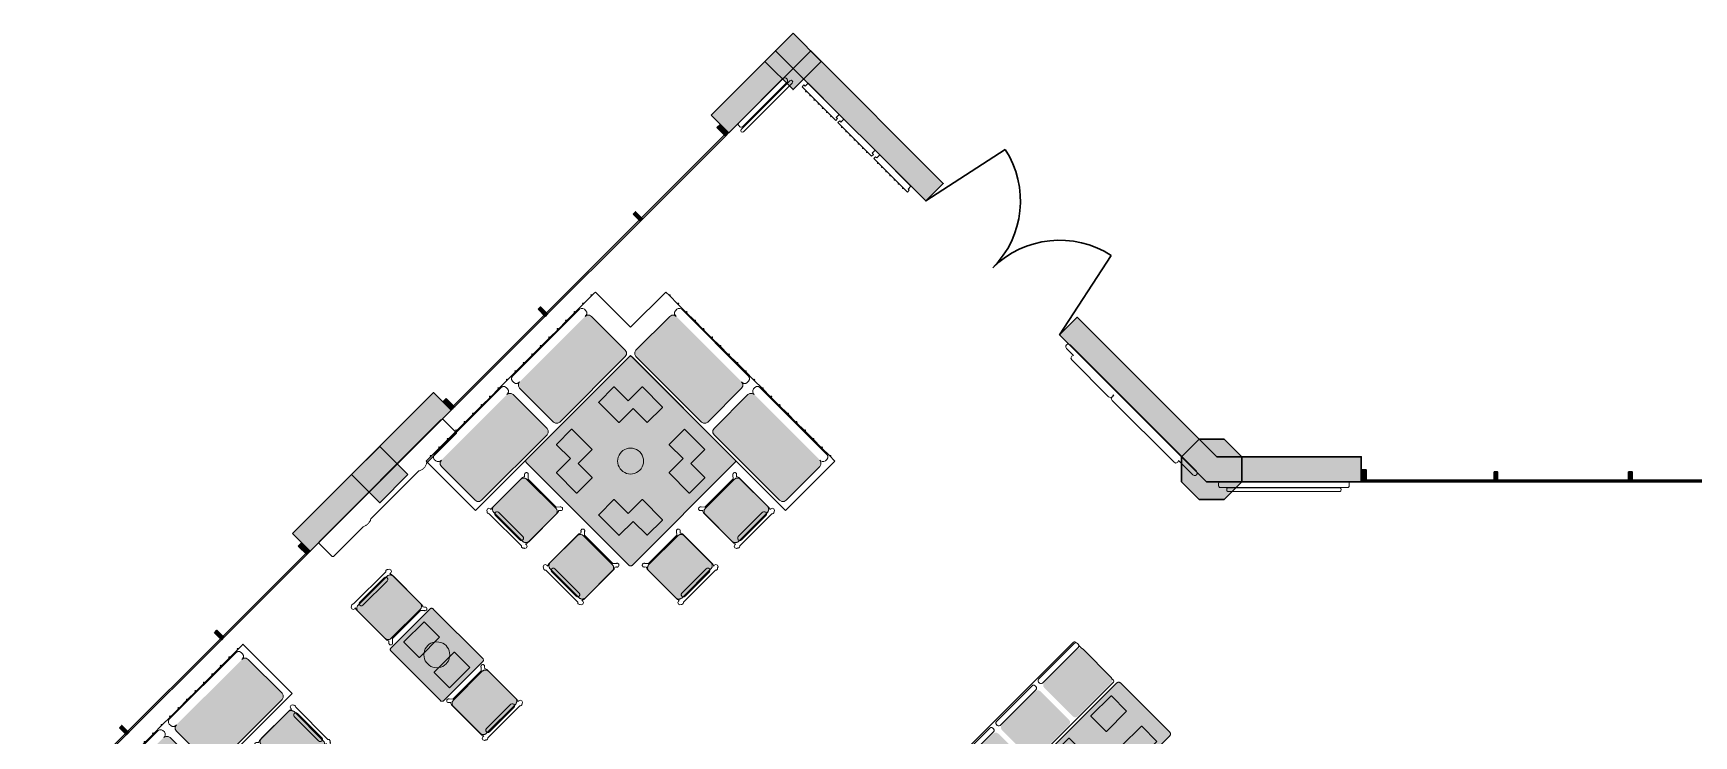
# Model space of a CAD drawing. Extents: x 2172.2 to 2210.6, y 415.3 to 458.1.
# Drawn here: x 2173.41 to 2190.07, y 451.04 to 458.09 of the extents above; entities that cross this region are included whole.
import ezdxf

# ---------------------------------------------------------------- set-up
doc = ezdxf.new("R2010")
doc.units = 0
for name, color, linetype, lineweight in [('AYAA_B2_BANQUETTES', 7, 'CONTINUOUS', 18), ('AYAA_B2_CHAIRS', 7, 'CONTINUOUS', 18), ('AYAA_B2_COLUMNS', 8, 'CONTINUOUS', 30), ('AYAA_B2_FINE_DETAIL', 8, 'CONTINUOUS', 9), ('AYAA_B2_GLAZING', 4, 'CONTINUOUS', 13), ('AYAA_B2_TABLES', 7, 'CONTINUOUS', 18), ('AYAA_B2_WALL_DECOR', 32, 'CONTINUOUS', 13), ('AYAA_B2_WALLS', 7, 'CONTINUOUS', 30)]:
    doc.layers.add(name, color=color, linetype=linetype, lineweight=lineweight)

# ---------------------------------------------------------------- blocks, each defined once
blk = doc.blocks.new('AYAA_B2_ARCHITECTURE')
at = {"layer": 'AYAA_B2_COLUMNS', "true_color": 0xc2b092}
for points in [[(-8.96358, 24.092869), (-8.68074, 23.81003), (-8.96358, 23.527191), (-9.246388, 23.810064)], [(-4.888579, 19.414322), (-5.065355, 19.591097), (-5.065322, 19.841131), (-4.888579, 20.01787), (-4.638581, 20.01787), (-4.461805, 19.841095), (-4.461805, 19.591097), (-4.638581, 19.414322)], [(-12.827707, 19.663063), (-13.110547, 19.380224), (-13.393355, 19.663097), (-13.110547, 19.945902)]]:
    blk.add_hatch(color=256, dxfattribs=at).paths.add_polyline_path(points)
at = {"layer": 'AYAA_B2_WALLS', "true_color": 0xe4e1d8}
for points in [[(-9.785592, 23.270863), (-9.140357, 23.916096), (-8.96358, 23.739319), (-9.608815, 23.094086)], [(-8.96358, 23.739319), (-8.786804, 23.916096), (-7.45641, 22.585703), (-7.633187, 22.408926)], [(-9.727609, 23.144997), (-9.695082, 23.177523), (-9.610229, 23.09267), (-9.642756, 23.060144)], [(-10.568145, 22.276176), (-10.544104, 22.300219), (-10.473392, 22.229507), (-10.497435, 22.205465)], [(-11.522739, 21.321583), (-11.498697, 21.345623), (-11.427987, 21.274914), (-11.452028, 21.250872)], [(-3.26358, 19.591097), (-4.815357, 19.591097), (-6.289684, 21.065424), (-6.112907, 21.242199), (-4.711805, 19.841097), (-3.26358, 19.841097)], [(-13.985592, 19.070862), (-12.571379, 20.485075), (-12.394602, 20.308298), (-13.808815, 18.894085)], [(-12.445514, 20.427092), (-12.360661, 20.342239), (-12.393188, 20.309711), (-12.478041, 20.394566)], [(-3.26158, 19.711096), (-3.21558, 19.711096), (-3.21558, 19.591097), (-3.26158, 19.591097)], [(-1.93058, 19.691095), (-1.89658, 19.691095), (-1.89658, 19.591097), (-1.93058, 19.591097)], [(-0.58058, 19.691095), (-0.54658, 19.691095), (-0.54658, 19.591097), (-0.58058, 19.591097)], [(-13.927608, 18.944996), (-13.895082, 18.977524), (-13.810229, 18.892672), (-13.842756, 18.860144)], [(-14.768146, 18.076176), (-14.744103, 18.100218), (-14.673393, 18.029507), (-14.697434, 18.005465)], [(-15.722739, 17.121582), (-15.698698, 17.145624), (-15.627987, 17.074913), (-15.652029, 17.050871)]]:
    blk.add_hatch(color=256, dxfattribs=at).paths.add_polyline_path(points)
at = {"layer": 'AYAA_B2_COLUMNS', "linetype": 'CONTINUOUS', "lineweight": -2}
for points in [[(-8.96358, 24.092869), (-8.68074, 23.81003), (-8.96358, 23.527191), (-9.246388, 23.810064)], [(-4.888579, 19.414322), (-5.065355, 19.591097), (-5.065322, 19.841131), (-4.888579, 20.01787), (-4.638581, 20.01787), (-4.461805, 19.841095), (-4.461805, 19.591097), (-4.638581, 19.414322)], [(-12.827707, 19.663063), (-13.110547, 19.380224), (-13.393355, 19.663097), (-13.110547, 19.945902)]]:
    blk.add_lwpolyline(points, close=True, dxfattribs=at)
at = {"layer": 'AYAA_B2_GLAZING', "linetype": 'CONTINUOUS', "lineweight": -2}
for points in [[(-9.626493, 23.076406), (-12.376925, 20.325975), (-12.387531, 20.336582), (-9.637099, 23.087013)], [(2.11142, 19.591097), (-3.23858, 19.591097), (-3.23858, 19.606096), (2.11142, 19.606096)], [(-13.837099, 18.887014), (-13.826492, 18.876408), (-16.576925, 16.125977), (-16.58753, 16.136581)]]:
    blk.add_lwpolyline(points, close=True, dxfattribs=at)
at = {"layer": 'AYAA_B2_WALLS', "linetype": 'CONTINUOUS', "lineweight": -2}
for points in [[(-9.785592, 23.270863), (-9.140357, 23.916096), (-8.96358, 23.739319), (-9.608815, 23.094086)], [(-8.96358, 23.739319), (-8.786804, 23.916096), (-7.45641, 22.585703), (-7.633187, 22.408926)], [(-9.727609, 23.144997), (-9.695082, 23.177523), (-9.610229, 23.09267), (-9.642756, 23.060144)], [(-10.568145, 22.276176), (-10.544104, 22.300219), (-10.473392, 22.229507), (-10.497435, 22.205465)], [(-11.522739, 21.321583), (-11.498697, 21.345623), (-11.427987, 21.274914), (-11.452028, 21.250872)], [(-3.26358, 19.591097), (-4.815357, 19.591097), (-6.289684, 21.065424), (-6.112907, 21.242199), (-4.711805, 19.841097), (-3.26358, 19.841097)], [(-13.985592, 19.070862), (-12.571379, 20.485075), (-12.394602, 20.308298), (-13.808815, 18.894085)], [(-12.445514, 20.427092), (-12.360661, 20.342239), (-12.393188, 20.309711), (-12.478041, 20.394566)], [(-3.26158, 19.711096), (-3.21558, 19.711096), (-3.21558, 19.591097), (-3.26158, 19.591097)], [(-1.93058, 19.691095), (-1.89658, 19.691095), (-1.89658, 19.591097), (-1.93058, 19.591097)], [(-0.58058, 19.691095), (-0.54658, 19.691095), (-0.54658, 19.591097), (-0.58058, 19.591097)], [(-13.927608, 18.944996), (-13.895082, 18.977524), (-13.810229, 18.892672), (-13.842756, 18.860144)], [(-14.768146, 18.076176), (-14.744103, 18.100218), (-14.673393, 18.029507), (-14.697434, 18.005465)], [(-15.722739, 17.121582), (-15.698698, 17.145624), (-15.627987, 17.074913), (-15.652029, 17.050871)]]:
    blk.add_lwpolyline(points, close=True, dxfattribs=at)
blk = doc.blocks.new('AYAA_B2_DOOR_D1')
at = {"color": 0, "linetype": 'CONTINUOUS'}
for points in [[(-0.95, 0), (-0.752, 0.929)], [(0.95, 0), (0.752, 0.929)]]:
    blk.add_lwpolyline(points, dxfattribs=at)
at = {"color": 0}
for centre, start, end in [((-0.95, 0), 0, 78), ((0.95, 0), 102, 180)]:
    blk.add_arc(centre, 0.95, start, end, dxfattribs=at)
blk = doc.blocks.new('AYAA_B2_DINING_4')
at = {"true_color": 0xefe8d6}
blk.add_hatch(color=256, dxfattribs=at).paths.add_polyline_path([(-1.2, -0.35), (-1.2, 0.35), (-1.199692, 0.353911), (-1.198776, 0.357725), (-1.197275, 0.36135), (-1.195225, 0.364695), (-1.192678, 0.367678), (-1.189695, 0.370225), (-1.18635, 0.372275), (-1.182725, 0.373776), (-1.178911, 0.374692), (-1.175, 0.375), (1.175, 0.375), (1.178911, 0.374692), (1.182725, 0.373776), (1.18635, 0.372275), (1.189695, 0.370225), (1.192678, 0.367678), (1.195225, 0.364695), (1.197275, 0.36135), (1.198776, 0.357725), (1.199692, 0.353911), (1.2, 0.35), (1.2, -0.35), (1.199692, -0.353911), (1.198776, -0.357725), (1.197275, -0.36135), (1.195225, -0.364695), (1.192678, -0.367678), (1.189695, -0.370225), (1.18635, -0.372275), (1.182725, -0.373776), (1.178911, -0.374692), (1.175, -0.375), (-1.175, -0.375), (-1.178911, -0.374692), (-1.182725, -0.373776), (-1.18635, -0.372275), (-1.189695, -0.370225), (-1.192678, -0.367678), (-1.195225, -0.364695), (-1.197275, -0.36135), (-1.198776, -0.357725), (-1.199692, -0.353911)])
at = {"color": 0, "linetype": 'CONTINUOUS', "lineweight": -2}
blk.add_lwpolyline([(-1.2, 0.35), (-1.199692, 0.353911), (-1.198776, 0.357725), (-1.197275, 0.36135), (-1.195225, 0.364695), (-1.192678, 0.367678), (-1.189695, 0.370225), (-1.18635, 0.372275), (-1.182725, 0.373776), (-1.178911, 0.374692), (-1.175, 0.375), (1.175, 0.375), (1.178911, 0.374692), (1.182725, 0.373776), (1.18635, 0.372275), (1.189695, 0.370225), (1.192678, 0.367678), (1.195225, 0.364695), (1.197275, 0.36135), (1.198776, 0.357725), (1.199692, 0.353911), (1.2, 0.35), (1.2, -0.35), (1.199692, -0.353911), (1.198776, -0.357725), (1.197275, -0.36135), (1.195225, -0.364695), (1.192678, -0.367678), (1.189695, -0.370225), (1.18635, -0.372275), (1.182725, -0.373776), (1.178911, -0.374692), (1.175, -0.375), (-1.175, -0.375), (-1.178911, -0.374692), (-1.182725, -0.373776), (-1.18635, -0.372275), (-1.189695, -0.370225), (-1.192678, -0.367678), (-1.195225, -0.364695), (-1.197275, -0.36135), (-1.198776, -0.357725), (-1.199692, -0.353911), (-1.2, -0.35)], close=True, dxfattribs=at)
at = {"layer": 'AYAA_B2_FINE_DETAIL', "linetype": 'CONTINUOUS', "lineweight": -2}
for points in [[(-1.043999, 0.324733), (-1.043, 0.325), (-0.757, 0.325), (-0.756001, 0.324733), (-0.755267, 0.323999), (-0.755, 0.323), (-0.755, 0.107), (-0.755267, 0.106001), (-0.756001, 0.105267), (-0.757, 0.105), (-1.043, 0.105), (-1.043999, 0.105267), (-1.044733, 0.106001), (-1.045, 0.107), (-1.045, 0.323), (-1.044733, 0.323999)], [(-0.156001, 0.324733), (-0.155267, 0.323999), (-0.155, 0.323), (-0.155, 0.107), (-0.155267, 0.106001), (-0.156001, 0.105267), (-0.157, 0.105), (-0.443, 0.105), (-0.443999, 0.105267), (-0.444733, 0.106001), (-0.445, 0.107), (-0.445, 0.323), (-0.444733, 0.323999), (-0.443999, 0.324733), (-0.443, 0.325), (-0.157, 0.325)], [(0.155267, 0.323999), (0.156001, 0.324733), (0.157, 0.325), (0.443, 0.325), (0.443999, 0.324733), (0.444733, 0.323999), (0.445, 0.323), (0.445, 0.107), (0.444733, 0.106001), (0.443999, 0.105267), (0.443, 0.105), (0.157, 0.105), (0.156001, 0.105267), (0.155267, 0.106001), (0.155, 0.107), (0.155, 0.323)], [(0.757, 0.325), (1.043, 0.325), (1.043999, 0.324733), (1.044733, 0.323999), (1.045, 0.323), (1.045, 0.107), (1.044733, 0.106001), (1.043999, 0.105267), (1.043, 0.105), (0.757, 0.105), (0.756001, 0.105267), (0.755267, 0.106001), (0.755, 0.107), (0.755, 0.323), (0.755267, 0.323999), (0.756001, 0.324733)], [(-0.123637, 0.040172), (-0.115831, 0.059019), (-0.105172, 0.076412), (-0.091924, 0.091924), (-0.076412, 0.105172), (-0.059019, 0.115831), (-0.040172, 0.123637), (-0.020336, 0.128399), (0, 0.13), (0.020336, 0.128399), (0.040172, 0.123637), (0.059019, 0.115831), (0.076412, 0.105172), (0.091924, 0.091924), (0.105172, 0.076412), (0.115831, 0.059019), (0.123637, 0.040172), (0.128399, 0.020336), (0.13, 0), (0.128399, -0.020336), (0.123637, -0.040172), (0.115831, -0.059019), (0.105172, -0.076412), (0.091924, -0.091924), (0.076412, -0.105172), (0.059019, -0.115831), (0.040172, -0.123637), (0.020336, -0.128399), (0, -0.13), (-0.020336, -0.128399), (-0.040172, -0.123637), (-0.059019, -0.115831), (-0.076412, -0.105172), (-0.091924, -0.091924), (-0.105172, -0.076412), (-0.115831, -0.059019), (-0.123637, -0.040172), (-0.128399, -0.020336), (-0.13, 0), (-0.128399, 0.020336)], [(-0.756001, -0.105267), (-0.755267, -0.106001), (-0.755, -0.107), (-0.755, -0.323), (-0.755267, -0.323999), (-0.756001, -0.324733), (-0.757, -0.325), (-1.043, -0.325), (-1.043999, -0.324733), (-1.044733, -0.323999), (-1.045, -0.323), (-1.045, -0.107), (-1.044733, -0.106001), (-1.043999, -0.105267), (-1.043, -0.105), (-0.757, -0.105)], [(-0.443, -0.105), (-0.157, -0.105), (-0.156001, -0.105267), (-0.155267, -0.106001), (-0.155, -0.107), (-0.155, -0.323), (-0.155267, -0.323999), (-0.156001, -0.324733), (-0.157, -0.325), (-0.443, -0.325), (-0.443999, -0.324733), (-0.444733, -0.323999), (-0.445, -0.323), (-0.445, -0.107), (-0.444733, -0.106001), (-0.443999, -0.105267)], [(0.155267, -0.106001), (0.156001, -0.105267), (0.157, -0.105), (0.443, -0.105), (0.443999, -0.105267), (0.444733, -0.106001), (0.445, -0.107), (0.445, -0.323), (0.444733, -0.323999), (0.443999, -0.324733), (0.443, -0.325), (0.157, -0.325), (0.156001, -0.324733), (0.155267, -0.323999), (0.155, -0.323), (0.155, -0.107)], [(0.756001, -0.105267), (0.757, -0.105), (1.043, -0.105), (1.043999, -0.105267), (1.044733, -0.106001), (1.045, -0.107), (1.045, -0.323), (1.044733, -0.323999), (1.043999, -0.324733), (1.043, -0.325), (0.757, -0.325), (0.756001, -0.324733), (0.755267, -0.323999), (0.755, -0.323), (0.755, -0.107), (0.755267, -0.106001)]]:
    blk.add_lwpolyline(points, close=True, dxfattribs=at)
blk = doc.blocks.new('AYAA_B2_PERIMETER_BENCH_4')
at = {"true_color": 0xe8ddc8}
for points in [[(-1.154974, 0.254656), (-1.135, 0.26), (-0.665, 0.26), (-0.645026, 0.254656), (-0.630344, 0.239974), (-0.625, 0.22), (-0.625, -0.18), (-0.630344, -0.199974), (-0.645026, -0.214656), (-0.665, -0.22), (-1.135, -0.22), (-1.154974, -0.214656), (-1.169656, -0.199974), (-1.175, -0.18), (-1.175, 0.22), (-1.169656, 0.239974)], [(-0.535, 0.26), (-0.065, 0.26), (-0.045026, 0.254656), (-0.030344, 0.239974), (-0.025, 0.22), (-0.025, -0.18), (-0.030344, -0.199974), (-0.045026, -0.214656), (-0.065, -0.22), (-0.535, -0.22), (-0.554974, -0.214656), (-0.569656, -0.199974), (-0.575, -0.18), (-0.575, 0.22), (-0.569656, 0.239974), (-0.554974, 0.254656)], [(0.045026, 0.254656), (0.065, 0.26), (0.535, 0.26), (0.554974, 0.254656), (0.569656, 0.239974), (0.575, 0.22), (0.575, -0.18), (0.569656, -0.199974), (0.554974, -0.214656), (0.535, -0.22), (0.065, -0.22), (0.045026, -0.214656), (0.030344, -0.199974), (0.025, -0.18), (0.025, 0.22), (0.030344, 0.239974)], [(0.665, 0.26), (1.135, 0.26), (1.154974, 0.254656), (1.169656, 0.239974), (1.175, 0.22), (1.175, -0.18), (1.169656, -0.199974), (1.154974, -0.214656), (1.135, -0.22), (0.665, -0.22), (0.645026, -0.214656), (0.630344, -0.199974), (0.625, -0.18), (0.625, 0.22), (0.630344, 0.239974), (0.645026, 0.254656)]]:
    blk.add_hatch(color=256, dxfattribs=at).paths.add_polyline_path(points)
at = {"color": 0, "linetype": 'CONTINUOUS', "lineweight": -2}
for points in [[(-1.175, -0.2495), (-1.172061, -0.238514), (-1.17, -0.236453), (-1.17, -0.198688), (-1.175, -0.18), (-1.175, 0.22), (-1.17, 0.238688), (-1.17, 0.255), (-1.167996, 0.26249), (-1.16249, 0.267996), (-1.155, 0.27), (1.155, 0.27), (1.16249, 0.267996), (1.167996, 0.26249), (1.17, 0.255), (1.17, 0.238688), (1.175, 0.22), (1.175, -0.18), (1.17, -0.198688), (1.17, -0.236453), (1.172061, -0.238514), (1.175, -0.2495), (1.175, -0.2605), (1.172061, -0.271486), (1.169799, -0.273748), (1.17, -0.2745), (1.17, -0.2855), (1.168397, -0.291492), (1.163992, -0.295897), (1.158, -0.2975), (-1.158, -0.2975), (-1.163992, -0.295897), (-1.168397, -0.291492), (-1.17, -0.2855), (-1.17, -0.2745), (-1.169799, -0.273748), (-1.172061, -0.271486), (-1.175, -0.2605)], [(-1.153, -0.2275), (-0.647, -0.2275), (-0.636015, -0.230439), (-0.627939, -0.238514), (-0.625, -0.2495), (-0.625, -0.2605), (-0.627939, -0.271486), (-0.636014, -0.279561), (-0.647, -0.2825), (-1.153, -0.2825), (-1.163985, -0.279561), (-1.172061, -0.271486), (-1.175, -0.2605), (-1.175, -0.2495), (-1.172061, -0.238514), (-1.163985, -0.230439)], [(-0.563986, -0.230439), (-0.553, -0.2275), (-0.047, -0.2275), (-0.036014, -0.230439), (-0.027939, -0.238514), (-0.025, -0.2495), (-0.025, -0.2605), (-0.027939, -0.271486), (-0.036014, -0.279561), (-0.047, -0.2825), (-0.553, -0.2825), (-0.563986, -0.279561), (-0.572061, -0.271486), (-0.575, -0.2605), (-0.575, -0.2495), (-0.572061, -0.238514)], [(0.027939, -0.238514), (0.036014, -0.230439), (0.047, -0.2275), (0.553, -0.2275), (0.563986, -0.230439), (0.572061, -0.238514), (0.575, -0.2495), (0.575, -0.2605), (0.572061, -0.271486), (0.563986, -0.279561), (0.553, -0.2825), (0.047, -0.2825), (0.036014, -0.279561), (0.027939, -0.271486), (0.025, -0.2605), (0.025, -0.2495)], [(0.636015, -0.230439), (0.647, -0.2275), (1.153, -0.2275), (1.163985, -0.230439), (1.172061, -0.238514), (1.175, -0.2495), (1.175, -0.2605), (1.172061, -0.271486), (1.163985, -0.279561), (1.153, -0.2825), (0.647, -0.2825), (0.636015, -0.279561), (0.627939, -0.271486), (0.625, -0.2605), (0.625, -0.2495), (0.627939, -0.238514)]]:
    blk.add_lwpolyline(points, close=True, dxfattribs=at)
blk = doc.blocks.new('AYAA_B2_L_CORNER_BANQUETTE')
at = {"true_color": 0xe8ddc8}
for points in [[(-0.825, 1.38), (-0.80253, 1.373988), (-0.786012, 1.357471), (-0.78, 1.335), (-0.78, 0.405), (-0.786012, 0.38253), (-0.802529, 0.366012), (-0.825, 0.36), (-1.305, 0.36), (-1.327471, 0.366012), (-1.343988, 0.38253), (-1.35, 0.405), (-1.35, 1.335), (-1.343988, 1.357471), (-1.327471, 1.373988), (-1.305, 1.38)], [(-0.825, 0.27), (-0.80253, 0.263988), (-0.786012, 0.24747), (-0.78, 0.225), (-0.78, -0.705), (-0.786012, -0.72747), (-0.802529, -0.743988), (-0.825, -0.75), (-1.305, -0.75), (-1.327471, -0.743988), (-1.343988, -0.72747), (-1.35, -0.705), (-1.35, 0.225), (-1.343988, 0.24747), (-1.327471, 0.263988), (-1.305, 0.27)], [(-0.72747, -0.786012), (-0.705, -0.78), (0.225, -0.78), (0.24747, -0.786012), (0.263988, -0.80253), (0.27, -0.825), (0.27, -1.305), (0.263988, -1.327471), (0.24747, -1.343988), (0.225, -1.35), (-0.705, -1.35), (-0.72747, -1.343988), (-0.743988, -1.327471), (-0.75, -1.305), (-0.75, -0.825), (-0.743988, -0.802529)], [(0.405, -0.78), (1.335, -0.78), (1.357471, -0.786012), (1.373988, -0.80253), (1.38, -0.825), (1.38, -1.305), (1.373988, -1.327471), (1.357471, -1.343988), (1.335, -1.35), (0.405, -1.35), (0.38253, -1.343988), (0.366012, -1.327471), (0.36, -1.305), (0.36, -0.825), (0.366012, -0.802529), (0.38253, -0.786012)]]:
    blk.add_hatch(color=256, dxfattribs=at).paths.add_polyline_path(points)
at = {"color": 0, "linetype": 'CONTINUOUS', "lineweight": -2}
for points in [[(-1.45, 1.38), (-1.451465, 1.376464), (-1.455, 1.375), (-1.458536, 1.376464), (-1.46, 1.38), (-1.458536, 1.383536), (-1.455, 1.385), (-1.451465, 1.383536)], [(-1.45, -0.9), (-1.45, -0.75), (-1.45, -0.66), (-1.45, -0.54), (-1.45, -0.42), (-1.45, -0.3), (-1.45, -0.18), (-1.45, -0.06), (-1.45, 0.06), (-1.45, 0.18), (-1.45, 0.3), (-1.45, 0.42), (-1.45, 0.54), (-1.45, 0.66), (-1.45, 0.78), (-1.45, 0.9), (-1.45, 1.02), (-1.45, 1.14), (-1.45, 1.26), (-1.45, 1.38), (-1.45, 1.45), (-0.75, 1.45), (-0.75, -0.75), (1.45, -0.75), (1.45, -1.45), (1.435, -1.45), (1.38, -1.45), (1.26, -1.45), (1.14, -1.45), (1.02, -1.45), (0.9, -1.45), (0.78, -1.45), (0.66, -1.45), (0.54, -1.45), (0.42, -1.45), (0.3, -1.45), (0.18, -1.45), (0.06, -1.45), (-0.06, -1.45), (-0.18, -1.45), (-0.3, -1.45), (-0.42, -1.45), (-0.54, -1.45), (-0.66, -1.45), (-0.75, -1.45), (-0.78, -1.45), (-0.9, -1.45), (-0.95, -1.45), (-0.95, -0.95), (-1.45, -0.95), (-1.45, -0.935)], [(-1.44, 1.345), (-1.435324, 1.362477), (-1.422477, 1.375324), (-1.405, 1.38), (-1.385, 1.38), (-1.367523, 1.375324), (-1.354676, 1.362477), (-1.35, 1.345), (-1.35, 1.335), (-1.343988, 1.357471), (-1.327471, 1.373988), (-1.305, 1.38), (-0.825, 1.38), (-0.80253, 1.373988), (-0.786012, 1.357471), (-0.78, 1.335), (-0.78, 0.405), (-0.786012, 0.38253), (-0.802529, 0.366012), (-0.825, 0.36), (-1.305, 0.36), (-1.327471, 0.366012), (-1.343988, 0.38253), (-1.35, 0.405), (-1.35, 0.395), (-1.354676, 0.377523), (-1.367523, 0.364676), (-1.385, 0.36), (-1.405, 0.36), (-1.422477, 0.364676), (-1.435324, 0.377523), (-1.44, 0.395)], [(-1.45, 1.26), (-1.451465, 1.256464), (-1.455, 1.255), (-1.458536, 1.256464), (-1.46, 1.26), (-1.458536, 1.263535), (-1.455, 1.265), (-1.451465, 1.263535)], [(-1.45, 1.14), (-1.451465, 1.136464), (-1.455, 1.135), (-1.458536, 1.136464), (-1.46, 1.14), (-1.458536, 1.143535), (-1.455, 1.145), (-1.451465, 1.143535)], [(-1.45, 1.02), (-1.451465, 1.016464), (-1.455, 1.015), (-1.458536, 1.016464), (-1.46, 1.02), (-1.458536, 1.023535), (-1.455, 1.025), (-1.451465, 1.023535)], [(-1.45, 0.9), (-1.451465, 0.896464), (-1.455, 0.895), (-1.458536, 0.896464), (-1.46, 0.9), (-1.458536, 0.903535), (-1.455, 0.905), (-1.451465, 0.903535)], [(-1.45, 0.78), (-1.451465, 0.776464), (-1.455, 0.775), (-1.458536, 0.776464), (-1.46, 0.78), (-1.458536, 0.783535), (-1.455, 0.785), (-1.451465, 0.783535)], [(-1.45, 0.66), (-1.451465, 0.656465), (-1.455, 0.655), (-1.458536, 0.656465), (-1.46, 0.66), (-1.458536, 0.663536), (-1.455, 0.665), (-1.451465, 0.663536)], [(-1.45, 0.54), (-1.451465, 0.536465), (-1.455, 0.535), (-1.458536, 0.536465), (-1.46, 0.54), (-1.458536, 0.543536), (-1.455, 0.545), (-1.451465, 0.543536)], [(-1.45, 0.42), (-1.451465, 0.416464), (-1.455, 0.415), (-1.458536, 0.416464), (-1.46, 0.42), (-1.458536, 0.423536), (-1.455, 0.425), (-1.451465, 0.423536)], [(-1.45, 0.3), (-1.451465, 0.296464), (-1.455, 0.295), (-1.458536, 0.296464), (-1.46, 0.3), (-1.458536, 0.303536), (-1.455, 0.305), (-1.451465, 0.303536)], [(-1.45, 0.18), (-1.451465, 0.176464), (-1.455, 0.175), (-1.458536, 0.176464), (-1.46, 0.18), (-1.458536, 0.183536), (-1.455, 0.185), (-1.451465, 0.183536)], [(-1.367523, 0.265324), (-1.354676, 0.252477), (-1.35, 0.235), (-1.35, 0.225), (-1.343988, 0.24747), (-1.327471, 0.263988), (-1.305, 0.27), (-0.825, 0.27), (-0.80253, 0.263988), (-0.786012, 0.24747), (-0.78, 0.225), (-0.78, -0.705), (-0.786012, -0.72747), (-0.802529, -0.743988), (-0.825, -0.75), (-1.305, -0.75), (-1.327471, -0.743988), (-1.343988, -0.72747), (-1.35, -0.705), (-1.35, -0.715), (-1.354676, -0.732477), (-1.367523, -0.745324), (-1.385, -0.75), (-1.405, -0.75), (-1.422477, -0.745324), (-1.435324, -0.732477), (-1.44, -0.715), (-1.44, 0.235), (-1.435324, 0.252477), (-1.422477, 0.265324), (-1.405, 0.27), (-1.385, 0.27)], [(-1.45, 0.06), (-1.451465, 0.056464), (-1.455, 0.055), (-1.458536, 0.056464), (-1.46, 0.06), (-1.458536, 0.063536), (-1.455, 0.065), (-1.451465, 0.063536)], [(-1.45, -0.06), (-1.451465, -0.063536), (-1.455, -0.065), (-1.458536, -0.063536), (-1.46, -0.06), (-1.458536, -0.056464), (-1.455, -0.055), (-1.451465, -0.056464)], [(-1.45, -0.18), (-1.451465, -0.183536), (-1.455, -0.185), (-1.458536, -0.183536), (-1.46, -0.18), (-1.458536, -0.176464), (-1.455, -0.175), (-1.451465, -0.176464)], [(-1.45, -0.3), (-1.451465, -0.303536), (-1.455, -0.305), (-1.458536, -0.303536), (-1.46, -0.3), (-1.458536, -0.296464), (-1.455, -0.295), (-1.451465, -0.296464)], [(-1.45, -0.42), (-1.451465, -0.423536), (-1.455, -0.425), (-1.458536, -0.423536), (-1.46, -0.42), (-1.458536, -0.416464), (-1.455, -0.415), (-1.451465, -0.416464)], [(-1.45, -0.54), (-1.451465, -0.543536), (-1.455, -0.545), (-1.458536, -0.543536), (-1.46, -0.54), (-1.458536, -0.536465), (-1.455, -0.535), (-1.451465, -0.536465)], [(-1.45, -0.66), (-1.451465, -0.663536), (-1.455, -0.665), (-1.458536, -0.663536), (-1.46, -0.66), (-1.458536, -0.656465), (-1.455, -0.655), (-1.451465, -0.656465)], [(-1.458536, -0.783535), (-1.46, -0.78), (-1.458536, -0.776464), (-1.455, -0.775), (-1.451465, -0.776464), (-1.45, -0.78), (-1.451465, -0.783535), (-1.455, -0.785)], [(-0.745324, -1.367523), (-0.732477, -1.354676), (-0.715, -1.35), (-0.705, -1.35), (-0.72747, -1.343988), (-0.743988, -1.327471), (-0.75, -1.305), (-0.75, -0.825), (-0.743988, -0.802529), (-0.72747, -0.786012), (-0.705, -0.78), (0.225, -0.78), (0.24747, -0.786012), (0.263988, -0.80253), (0.27, -0.825), (0.27, -1.305), (0.263988, -1.327471), (0.24747, -1.343988), (0.225, -1.35), (0.235, -1.35), (0.252477, -1.354676), (0.265324, -1.367523), (0.27, -1.385), (0.27, -1.405), (0.265324, -1.422477), (0.252477, -1.435324), (0.235, -1.44), (-0.715, -1.44), (-0.732477, -1.435324), (-0.745324, -1.422477), (-0.75, -1.405), (-0.75, -1.385)], [(0.377523, -1.354676), (0.395, -1.35), (0.405, -1.35), (0.38253, -1.343988), (0.366012, -1.327471), (0.36, -1.305), (0.36, -0.825), (0.366012, -0.802529), (0.38253, -0.786012), (0.405, -0.78), (1.335, -0.78), (1.357471, -0.786012), (1.373988, -0.80253), (1.38, -0.825), (1.38, -1.305), (1.373988, -1.327471), (1.357471, -1.343988), (1.335, -1.35), (1.345, -1.35), (1.362477, -1.354676), (1.375324, -1.367523), (1.38, -1.385), (1.38, -1.405), (1.375324, -1.422477), (1.362477, -1.435324), (1.345, -1.44), (0.395, -1.44), (0.377523, -1.435324), (0.364676, -1.422477), (0.36, -1.405), (0.36, -1.385), (0.364676, -1.367523)], [(-1.45, -0.9), (-1.451465, -0.903535), (-1.455, -0.905), (-1.458536, -0.903535), (-1.46, -0.9), (-1.458536, -0.896464), (-1.455, -0.895), (-1.451465, -0.896464)], [(-0.9, -1.45), (-0.896464, -1.451465), (-0.895, -1.455), (-0.896464, -1.458536), (-0.9, -1.46), (-0.903535, -1.458536), (-0.905, -1.455), (-0.903535, -1.451465)], [(-0.78, -1.45), (-0.776464, -1.451465), (-0.775, -1.455), (-0.776464, -1.458536), (-0.78, -1.46), (-0.783535, -1.458536), (-0.785, -1.455), (-0.783535, -1.451465)], [(-0.66, -1.45), (-0.656465, -1.451465), (-0.655, -1.455), (-0.656465, -1.458536), (-0.66, -1.46), (-0.663536, -1.458536), (-0.665, -1.455), (-0.663536, -1.451465)], [(-0.54, -1.45), (-0.536465, -1.451465), (-0.535, -1.455), (-0.536465, -1.458536), (-0.54, -1.46), (-0.543536, -1.458536), (-0.545, -1.455), (-0.543536, -1.451465)], [(-0.42, -1.45), (-0.416464, -1.451465), (-0.415, -1.455), (-0.416464, -1.458536), (-0.42, -1.46), (-0.423536, -1.458536), (-0.425, -1.455), (-0.423536, -1.451465)], [(-0.3, -1.45), (-0.296464, -1.451465), (-0.295, -1.455), (-0.296464, -1.458536), (-0.3, -1.46), (-0.303536, -1.458536), (-0.305, -1.455), (-0.303536, -1.451465)], [(-0.18, -1.45), (-0.176464, -1.451465), (-0.175, -1.455), (-0.176464, -1.458536), (-0.18, -1.46), (-0.183536, -1.458536), (-0.185, -1.455), (-0.183536, -1.451465)], [(-0.06, -1.45), (-0.056464, -1.451465), (-0.055, -1.455), (-0.056464, -1.458536), (-0.06, -1.46), (-0.063536, -1.458536), (-0.065, -1.455), (-0.063536, -1.451465)], [(0.06, -1.45), (0.063536, -1.451465), (0.065, -1.455), (0.063536, -1.458536), (0.06, -1.46), (0.056464, -1.458536), (0.055, -1.455), (0.056464, -1.451465)], [(0.18, -1.45), (0.183536, -1.451465), (0.185, -1.455), (0.183536, -1.458536), (0.18, -1.46), (0.176464, -1.458536), (0.175, -1.455), (0.176464, -1.451465)], [(0.3, -1.45), (0.303536, -1.451465), (0.305, -1.455), (0.303536, -1.458536), (0.3, -1.46), (0.296464, -1.458536), (0.295, -1.455), (0.296464, -1.451465)], [(0.42, -1.45), (0.423536, -1.451465), (0.425, -1.455), (0.423536, -1.458536), (0.42, -1.46), (0.416464, -1.458536), (0.415, -1.455), (0.416464, -1.451465)], [(0.54, -1.45), (0.543536, -1.451465), (0.545, -1.455), (0.543536, -1.458536), (0.54, -1.46), (0.536465, -1.458536), (0.535, -1.455), (0.536465, -1.451465)], [(0.66, -1.45), (0.663536, -1.451465), (0.665, -1.455), (0.663536, -1.458536), (0.66, -1.46), (0.656465, -1.458536), (0.655, -1.455), (0.656465, -1.451465)], [(0.78, -1.45), (0.783535, -1.451465), (0.785, -1.455), (0.783535, -1.458536), (0.78, -1.46), (0.776464, -1.458536), (0.775, -1.455), (0.776464, -1.451465)], [(0.9, -1.45), (0.903535, -1.451465), (0.905, -1.455), (0.903535, -1.458536), (0.9, -1.46), (0.896464, -1.458536), (0.895, -1.455), (0.896464, -1.451465)], [(1.02, -1.45), (1.023535, -1.451465), (1.025, -1.455), (1.023535, -1.458536), (1.02, -1.46), (1.016464, -1.458536), (1.015, -1.455), (1.016464, -1.451465)], [(1.14, -1.45), (1.143535, -1.451465), (1.145, -1.455), (1.143535, -1.458536), (1.14, -1.46), (1.136464, -1.458536), (1.135, -1.455), (1.136464, -1.451465)], [(1.26, -1.45), (1.263535, -1.451465), (1.265, -1.455), (1.263535, -1.458536), (1.26, -1.46), (1.256464, -1.458536), (1.255, -1.455), (1.256464, -1.451465)], [(1.38, -1.45), (1.383536, -1.451465), (1.385, -1.455), (1.383536, -1.458536), (1.38, -1.46), (1.376464, -1.458536), (1.375, -1.455), (1.376464, -1.451465)]]:
    blk.add_lwpolyline(points, close=True, dxfattribs=at)
blk = doc.blocks.new('AYAA_B2_CHAIR_IVORY')
at = {"true_color": 0xeee6d3}
blk.add_hatch(color=256, dxfattribs=at).paths.add_polyline_path([(-0.247475, -0.204863), (-0.248872, -0.200013), (-0.249717, -0.195038), (-0.25, -0.19), (-0.25, 0.19), (-0.249717, 0.195038), (-0.248872, 0.200013), (-0.247475, 0.204863), (-0.245544, 0.209525), (-0.243103, 0.213941), (-0.240182, 0.218057), (-0.23682, 0.22182), (-0.233057, 0.225182), (-0.228941, 0.228103), (-0.224525, 0.230544), (-0.219863, 0.232475), (-0.215013, 0.233872), (-0.210038, 0.234717), (-0.205, 0.235), (0.205, 0.235), (0.210038, 0.234717), (0.215013, 0.233872), (0.219863, 0.232475), (0.224525, 0.230544), (0.228941, 0.228103), (0.233057, 0.225182), (0.23682, 0.22182), (0.240182, 0.218057), (0.243103, 0.213941), (0.245544, 0.209525), (0.247475, 0.204863), (0.248872, 0.200013), (0.249717, 0.195038), (0.25, 0.19), (0.25, -0.19), (0.249717, -0.195038), (0.248872, -0.200013), (0.247475, -0.204863), (0.245544, -0.209525), (0.243103, -0.213941), (0.240182, -0.218057), (0.23682, -0.22182), (0.233057, -0.225182), (0.228941, -0.228103), (0.224525, -0.230544), (0.219863, -0.232475), (0.215013, -0.233872), (0.210038, -0.234717), (0.205, -0.235), (-0.205, -0.235), (-0.210038, -0.234717), (-0.215013, -0.233872), (-0.219863, -0.232475), (-0.224525, -0.230544), (-0.228941, -0.228103), (-0.233057, -0.225182), (-0.23682, -0.22182), (-0.240182, -0.218057), (-0.243103, -0.213941), (-0.245544, -0.209525)])
at = {"color": 0, "linetype": 'CONTINUOUS', "lineweight": -2}
for points in [[(-0.255, -0.233), (-0.242972, -0.233), (-0.245992, -0.22998), (-0.25, -0.215), (-0.25, 0.215), (-0.245992, 0.22998), (-0.240149, 0.235823), (-0.252556, 0.249383), (-0.254118, 0.250179), (-0.258321, 0.254382), (-0.26102, 0.259679), (-0.26195, 0.26555), (-0.26102, 0.271421), (-0.258321, 0.276718), (-0.254118, 0.280921), (-0.248821, 0.28362), (-0.24295, 0.28455), (-0.237079, 0.28362), (-0.231782, 0.280921), (-0.227579, 0.276718), (-0.22608, 0.273776), (-0.20172, 0.24715), (-0.200943, 0.245), (0.200943, 0.245), (0.20172, 0.24715), (0.22608, 0.273776), (0.227579, 0.276718), (0.231782, 0.280921), (0.237079, 0.28362), (0.24295, 0.28455), (0.248821, 0.28362), (0.254118, 0.280921), (0.258321, 0.276718), (0.26102, 0.271421), (0.26195, 0.26555), (0.26102, 0.259679), (0.258321, 0.254382), (0.254118, 0.250179), (0.252556, 0.249383), (0.240149, 0.235823), (0.245992, 0.22998), (0.25, 0.215), (0.25, -0.215), (0.245992, -0.22998), (0.242972, -0.233), (0.255, -0.233), (0.270556, -0.239444), (0.277, -0.255), (0.270556, -0.270556), (0.259027, -0.275332), (0.258321, -0.276718), (0.254118, -0.280921), (0.248821, -0.28362), (0.24295, -0.28455), (0.237079, -0.28362), (0.231782, -0.280921), (0.227861, -0.277), (-0.227861, -0.277), (-0.231782, -0.280921), (-0.237079, -0.28362), (-0.24295, -0.28455), (-0.248821, -0.28362), (-0.254118, -0.280921), (-0.258321, -0.276718), (-0.259027, -0.275332), (-0.270556, -0.270556), (-0.277, -0.255), (-0.270556, -0.239444)], [(-0.247475, -0.204863), (-0.248872, -0.200013), (-0.249717, -0.195038), (-0.25, -0.19), (-0.25, 0.19), (-0.249717, 0.195038), (-0.248872, 0.200013), (-0.247475, 0.204863), (-0.245544, 0.209525), (-0.243103, 0.213941), (-0.240182, 0.218057), (-0.23682, 0.22182), (-0.233057, 0.225182), (-0.228941, 0.228103), (-0.224525, 0.230544), (-0.219863, 0.232475), (-0.215013, 0.233872), (-0.210038, 0.234717), (-0.205, 0.235), (0.205, 0.235), (0.210038, 0.234717), (0.215013, 0.233872), (0.219863, 0.232475), (0.224525, 0.230544), (0.228941, 0.228103), (0.233057, 0.225182), (0.23682, 0.22182), (0.240182, 0.218057), (0.243103, 0.213941), (0.245544, 0.209525), (0.247475, 0.204863), (0.248872, 0.200013), (0.249717, 0.195038), (0.25, 0.19), (0.25, -0.19), (0.249717, -0.195038), (0.248872, -0.200013), (0.247475, -0.204863), (0.245544, -0.209525), (0.243103, -0.213941), (0.240182, -0.218057), (0.23682, -0.22182), (0.233057, -0.225182), (0.228941, -0.228103), (0.224525, -0.230544), (0.219863, -0.232475), (0.215013, -0.233872), (0.210038, -0.234717), (0.205, -0.235), (-0.205, -0.235), (-0.210038, -0.234717), (-0.215013, -0.233872), (-0.219863, -0.232475), (-0.224525, -0.230544), (-0.228941, -0.228103), (-0.233057, -0.225182), (-0.23682, -0.22182), (-0.240182, -0.218057), (-0.243103, -0.213941), (-0.245544, -0.209525)], [(-0.183735, -0.203506), (-0.1725, -0.2005), (0.1725, -0.2005), (0.183735, -0.203506), (0.191994, -0.211765), (0.195, -0.223), (0.191994, -0.234235), (0.183735, -0.242494), (0.1725, -0.2455), (-0.1725, -0.2455), (-0.183735, -0.242494), (-0.191994, -0.234235), (-0.195, -0.223), (-0.191994, -0.211765)]]:
    blk.add_lwpolyline(points, close=True, dxfattribs=at)
blk = doc.blocks.new('AYAA_B2_L_CORNER_TABLE')
at = {"true_color": 0xefe8d6}
blk.add_hatch(color=256, dxfattribs=at).paths.add_polyline_path([(-0.744142, -0.744142), (-0.745867, -0.742175), (-0.747321, -0.74), (-0.748478, -0.737654), (-0.749319, -0.735176), (-0.749829, -0.732611), (-0.75, -0.73), (-0.75, 0.73), (-0.749829, 0.732611), (-0.749319, 0.735176), (-0.748478, 0.737654), (-0.747321, 0.74), (-0.745867, 0.742175), (-0.744142, 0.744142), (-0.742175, 0.745867), (-0.74, 0.747321), (-0.737654, 0.748478), (-0.735176, 0.749319), (-0.732611, 0.749829), (-0.73, 0.75), (0.73, 0.75), (0.732611, 0.749829), (0.735176, 0.749319), (0.737654, 0.748478), (0.74, 0.747321), (0.742175, 0.745867), (0.744142, 0.744142), (0.745867, 0.742175), (0.747321, 0.74), (0.748478, 0.737654), (0.749319, 0.735176), (0.749829, 0.732611), (0.75, 0.73), (0.75, -0.73), (0.749829, -0.732611), (0.749319, -0.735176), (0.748478, -0.737654), (0.747321, -0.74), (0.745867, -0.742175), (0.744142, -0.744142), (0.742175, -0.745867), (0.74, -0.747321), (0.737654, -0.748478), (0.735176, -0.749319), (0.732611, -0.749829), (0.73, -0.75), (-0.73, -0.75), (-0.732611, -0.749829), (-0.735176, -0.749319), (-0.737654, -0.748478), (-0.74, -0.747321), (-0.742175, -0.745867)])
at = {"color": 0, "linetype": 'CONTINUOUS', "lineweight": -2}
blk.add_lwpolyline([(-0.75, 0.73), (-0.749829, 0.732611), (-0.749319, 0.735176), (-0.748478, 0.737654), (-0.747321, 0.74), (-0.745867, 0.742175), (-0.744142, 0.744142), (-0.742175, 0.745867), (-0.74, 0.747321), (-0.737654, 0.748478), (-0.735176, 0.749319), (-0.732611, 0.749829), (-0.73, 0.75), (0.73, 0.75), (0.732611, 0.749829), (0.735176, 0.749319), (0.737654, 0.748478), (0.74, 0.747321), (0.742175, 0.745867), (0.744142, 0.744142), (0.745867, 0.742175), (0.747321, 0.74), (0.748478, 0.737654), (0.749319, 0.735176), (0.749829, 0.732611), (0.75, 0.73), (0.75, -0.73), (0.749829, -0.732611), (0.749319, -0.735176), (0.748478, -0.737654), (0.747321, -0.74), (0.745867, -0.742175), (0.744142, -0.744142), (0.742175, -0.745867), (0.74, -0.747321), (0.737654, -0.748478), (0.735176, -0.749319), (0.732611, -0.749829), (0.73, -0.75), (-0.73, -0.75), (-0.732611, -0.749829), (-0.735176, -0.749319), (-0.737654, -0.748478), (-0.74, -0.747321), (-0.742175, -0.745867), (-0.744142, -0.744142), (-0.745867, -0.742175), (-0.747321, -0.74), (-0.748478, -0.737654), (-0.749319, -0.735176), (-0.749829, -0.732611), (-0.75, -0.73)], close=True, dxfattribs=at)
at = {"layer": 'AYAA_B2_FINE_DETAIL', "linetype": 'CONTINUOUS', "lineweight": -2}
for points in [[(-0.643, 0.41), (-0.445, 0.41), (-0.445, 0.608), (-0.444733, 0.608999), (-0.443999, 0.609733), (-0.443, 0.61), (-0.157, 0.61), (-0.156001, 0.609733), (-0.155267, 0.608999), (-0.155, 0.608), (-0.155, 0.392), (-0.155267, 0.391001), (-0.156001, 0.390267), (-0.157, 0.39), (-0.355, 0.39), (-0.355, 0.192), (-0.355267, 0.191001), (-0.356001, 0.190267), (-0.357, 0.19), (-0.643, 0.19), (-0.643999, 0.190267), (-0.644733, 0.191001), (-0.645, 0.192), (-0.645, 0.408), (-0.644733, 0.408999), (-0.643999, 0.409733)], [(0.443, 0.61), (0.443999, 0.609733), (0.444733, 0.608999), (0.445, 0.608), (0.445, 0.41), (0.643, 0.41), (0.643999, 0.409733), (0.644733, 0.408999), (0.645, 0.408), (0.645, 0.192), (0.644733, 0.191001), (0.643999, 0.190267), (0.643, 0.19), (0.357, 0.19), (0.356001, 0.190267), (0.355267, 0.191001), (0.355, 0.192), (0.355, 0.39), (0.157, 0.39), (0.156001, 0.390267), (0.155267, 0.391001), (0.155, 0.392), (0.155, 0.608), (0.155267, 0.608999), (0.156001, 0.609733), (0.157, 0.61)], [(-0.123637, 0.040172), (-0.115831, 0.059019), (-0.105172, 0.076412), (-0.091924, 0.091924), (-0.076412, 0.105172), (-0.059019, 0.115831), (-0.040172, 0.123637), (-0.020336, 0.128399), (0, 0.13), (0.020336, 0.128399), (0.040172, 0.123637), (0.059019, 0.115831), (0.076412, 0.105172), (0.091924, 0.091924), (0.105172, 0.076412), (0.115831, 0.059019), (0.123637, 0.040172), (0.128399, 0.020336), (0.13, 0), (0.128399, -0.020336), (0.123637, -0.040172), (0.115831, -0.059019), (0.105172, -0.076412), (0.091924, -0.091924), (0.076412, -0.105172), (0.059019, -0.115831), (0.040172, -0.123637), (0.020336, -0.128399), (0, -0.13), (-0.020336, -0.128399), (-0.040172, -0.123637), (-0.059019, -0.115831), (-0.076412, -0.105172), (-0.091924, -0.091924), (-0.105172, -0.076412), (-0.115831, -0.059019), (-0.123637, -0.040172), (-0.128399, -0.020336), (-0.13, 0), (-0.128399, 0.020336)], [(-0.356001, -0.190267), (-0.355267, -0.191001), (-0.355, -0.192), (-0.355, -0.39), (-0.157, -0.39), (-0.156001, -0.390267), (-0.155267, -0.391001), (-0.155, -0.392), (-0.155, -0.608), (-0.155267, -0.608999), (-0.156001, -0.609733), (-0.157, -0.61), (-0.443, -0.61), (-0.443999, -0.609733), (-0.444733, -0.608999), (-0.445, -0.608), (-0.445, -0.41), (-0.643, -0.41), (-0.643999, -0.409733), (-0.644733, -0.408999), (-0.645, -0.408), (-0.645, -0.192), (-0.644733, -0.191001), (-0.643999, -0.190267), (-0.643, -0.19), (-0.357, -0.19)], [(0.155267, -0.391001), (0.156001, -0.390267), (0.157, -0.39), (0.355, -0.39), (0.355, -0.192), (0.355267, -0.191001), (0.356001, -0.190267), (0.357, -0.19), (0.643, -0.19), (0.643999, -0.190267), (0.644733, -0.191001), (0.645, -0.192), (0.645, -0.408), (0.644733, -0.408999), (0.643999, -0.409733), (0.643, -0.41), (0.445, -0.41), (0.445, -0.608), (0.444733, -0.608999), (0.443999, -0.609733), (0.443, -0.61), (0.157, -0.61), (0.156001, -0.609733), (0.155267, -0.608999), (0.155, -0.608), (0.155, -0.392)]]:
    blk.add_lwpolyline(points, close=True, dxfattribs=at)
blk = doc.blocks.new('AYAA_B2_DINING_1')
at = {"true_color": 0xefe8d6}
blk.add_hatch(color=256, dxfattribs=at).paths.add_polyline_path([(-0.292678, -0.367678), (-0.295225, -0.364695), (-0.297275, -0.36135), (-0.298776, -0.357725), (-0.299692, -0.353911), (-0.3, -0.35), (-0.3, 0.35), (-0.299692, 0.353911), (-0.298776, 0.357725), (-0.297275, 0.36135), (-0.295225, 0.364695), (-0.292678, 0.367678), (-0.289695, 0.370225), (-0.28635, 0.372275), (-0.282725, 0.373776), (-0.278911, 0.374692), (-0.275, 0.375), (0.275, 0.375), (0.278911, 0.374692), (0.282725, 0.373776), (0.28635, 0.372275), (0.289695, 0.370225), (0.292678, 0.367678), (0.295225, 0.364695), (0.297275, 0.36135), (0.298776, 0.357725), (0.299692, 0.353911), (0.3, 0.35), (0.3, -0.35), (0.299692, -0.353911), (0.298776, -0.357725), (0.297275, -0.36135), (0.295225, -0.364695), (0.292678, -0.367678), (0.289695, -0.370225), (0.28635, -0.372275), (0.282725, -0.373776), (0.278911, -0.374692), (0.275, -0.375), (-0.275, -0.375), (-0.278911, -0.374692), (-0.282725, -0.373776), (-0.28635, -0.372275), (-0.289695, -0.370225)])
at = {"color": 0, "linetype": 'CONTINUOUS', "lineweight": -2}
blk.add_lwpolyline([(-0.299692, 0.353911), (-0.298776, 0.357725), (-0.297275, 0.36135), (-0.295225, 0.364695), (-0.292678, 0.367678), (-0.289695, 0.370225), (-0.28635, 0.372275), (-0.282725, 0.373776), (-0.278911, 0.374692), (-0.275, 0.375), (0.275, 0.375), (0.278911, 0.374692), (0.282725, 0.373776), (0.28635, 0.372275), (0.289695, 0.370225), (0.292678, 0.367678), (0.295225, 0.364695), (0.297275, 0.36135), (0.298776, 0.357725), (0.299692, 0.353911), (0.3, 0.35), (0.3, -0.35), (0.299692, -0.353911), (0.298776, -0.357725), (0.297275, -0.36135), (0.295225, -0.364695), (0.292678, -0.367678), (0.289695, -0.370225), (0.28635, -0.372275), (0.282725, -0.373776), (0.278911, -0.374692), (0.275, -0.375), (-0.275, -0.375), (-0.278911, -0.374692), (-0.282725, -0.373776), (-0.28635, -0.372275), (-0.289695, -0.370225), (-0.292678, -0.367678), (-0.295225, -0.364695), (-0.297275, -0.36135), (-0.298776, -0.357725), (-0.299692, -0.353911), (-0.3, -0.35), (-0.3, 0.35)], close=True, dxfattribs=at)
at = {"layer": 'AYAA_B2_FINE_DETAIL', "linetype": 'CONTINUOUS', "lineweight": -2}
for points in [[(-0.144733, 0.106001), (-0.145, 0.107), (-0.145, 0.323), (-0.144733, 0.323999), (-0.143999, 0.324733), (-0.143, 0.325), (0.143, 0.325), (0.143999, 0.324733), (0.144733, 0.323999), (0.145, 0.323), (0.145, 0.107), (0.144733, 0.106001), (0.143999, 0.105267), (0.143, 0.105), (-0.143, 0.105), (-0.143999, 0.105267)], [(-0.123637, 0.040172), (-0.115831, 0.059019), (-0.105172, 0.076412), (-0.091924, 0.091924), (-0.076412, 0.105172), (-0.059019, 0.115831), (-0.040172, 0.123637), (-0.020336, 0.128399), (0, 0.13), (0.020336, 0.128399), (0.040172, 0.123637), (0.059019, 0.115831), (0.076412, 0.105172), (0.091924, 0.091924), (0.105172, 0.076412), (0.115831, 0.059019), (0.123637, 0.040172), (0.128399, 0.020336), (0.13, 0), (0.128399, -0.020336), (0.123637, -0.040172), (0.115831, -0.059019), (0.105172, -0.076412), (0.091924, -0.091924), (0.076412, -0.105172), (0.059019, -0.115831), (0.040172, -0.123637), (0.020336, -0.128399), (0, -0.13), (-0.020336, -0.128399), (-0.040172, -0.123637), (-0.059019, -0.115831), (-0.076412, -0.105172), (-0.091924, -0.091924), (-0.105172, -0.076412), (-0.115831, -0.059019), (-0.123637, -0.040172), (-0.128399, -0.020336), (-0.13, 0), (-0.128399, 0.020336)], [(-0.144733, -0.106001), (-0.143999, -0.105267), (-0.143, -0.105), (0.143, -0.105), (0.143999, -0.105267), (0.144733, -0.106001), (0.145, -0.107), (0.145, -0.323), (0.144733, -0.323999), (0.143999, -0.324733), (0.143, -0.325), (-0.143, -0.325), (-0.143999, -0.324733), (-0.144733, -0.323999), (-0.145, -0.323), (-0.145, -0.107)]]:
    blk.add_lwpolyline(points, close=True, dxfattribs=at)
blk = doc.blocks.new('AYAA_B2_UNIQUE_WALL_COMPOSITION_01')
at = {"color": 0, "linetype": 'CONTINUOUS', "lineweight": -2}
blk.add_lwpolyline([(-0.88, -0.008), (-0.878931, -0.004005), (-0.875994, -0.001069), (-0.872429, -0.000115), (-0.869986, 0.002328), (-0.86, 0.005), (0.86, 0.005), (0.869986, 0.002328), (0.872429, -0.000115), (0.875994, -0.001069), (0.878931, -0.004005), (0.88, -0.008), (0.88, -0.192), (0.878931, -0.195995), (0.875994, -0.198931), (0.872, -0.2), (0.451423, -0.2), (0.444652, -0.203656), (0.438095, -0.206627), (0.431358, -0.209162), (0.42447, -0.211252), (0.41746, -0.212886), (0.410358, -0.214059), (0.403194, -0.214764), (0.396, -0.215), (0.388805, -0.214764), (0.381642, -0.214059), (0.37454, -0.212886), (0.36753, -0.211252), (0.360641, -0.209162), (0.353905, -0.206627), (0.347348, -0.203656), (0.340577, -0.2), (-0.340577, -0.2), (-0.347348, -0.203656), (-0.353905, -0.206627), (-0.360641, -0.209162), (-0.36753, -0.211252), (-0.37454, -0.212886), (-0.381642, -0.214059), (-0.388805, -0.214764), (-0.396, -0.215), (-0.403194, -0.214764), (-0.410358, -0.214059), (-0.41746, -0.212886), (-0.42447, -0.211252), (-0.431358, -0.209162), (-0.438095, -0.206627), (-0.444652, -0.203656), (-0.451423, -0.2), (-0.872, -0.2), (-0.875994, -0.198931), (-0.878931, -0.195995), (-0.88, -0.192)], close=True, dxfattribs=at)
blk = doc.blocks.new('AYAA_B2_UNIQUE_WALL_COMPOSITION_02')
at = {"color": 0, "linetype": 'CONTINUOUS', "lineweight": -2}
for points in [[(-0.333578, -0.043487), (-0.33625, -0.0335), (-0.33625, -0.0185), (-0.333578, -0.008513), (-0.326237, -0.001172), (-0.31625, 0.0015), (0.31625, 0.0015), (0.326237, -0.001172), (0.333578, -0.008513), (0.33625, -0.0185), (0.33625, -0.0335), (0.333578, -0.043487), (0.326237, -0.050828), (0.31625, -0.0535), (-0.31625, -0.0535), (-0.326237, -0.050828)], [(0.345665, -0.096), (-0.345665, -0.096), (-0.356978, -0.091314), (-0.361665, -0.08), (-0.356978, -0.068686), (-0.345665, -0.064), (0.345665, -0.064), (0.356968, -0.068686), (0.361649, -0.08), (0.356968, -0.091314)]]:
    blk.add_lwpolyline(points, close=True, dxfattribs=at)
blk = doc.blocks.new('AYAA_B2_UNIQUE_WALL_COMPOSITION_03')
at = {"color": 0, "linetype": 'CONTINUOUS', "lineweight": -2}
for points in [[(-0.270256, -0.065), (-0.74745, -0.065), (-0.74745, -0.04), (-0.73045, -0.04), (-0.73045, 0.002), (-0.287256, 0.002), (-0.287256, -0.04), (-0.270256, -0.04)], [(0.238597, -0.065), (-0.238597, -0.065), (-0.238597, -0.04), (-0.221597, -0.04), (-0.221597, 0.002), (0.221597, 0.002), (0.221597, -0.04), (0.238597, -0.04)], [(0.74745, -0.065), (0.270256, -0.065), (0.270256, -0.04), (0.287256, -0.04), (0.287256, 0.002), (0.73045, 0.002), (0.73045, -0.04), (0.74745, -0.04)], [(-0.688959, -0.072828), (-0.690131, -0.07), (-0.688959, -0.067172), (-0.686131, -0.066), (-0.683302, -0.067172), (-0.682131, -0.07), (-0.683302, -0.072828), (-0.686131, -0.074)], [(-0.62421, -0.072828), (-0.627038, -0.074), (-0.629866, -0.072828), (-0.631038, -0.07), (-0.629866, -0.067172), (-0.627038, -0.066), (-0.62421, -0.067172), (-0.623038, -0.07)], [(-0.567945, -0.066), (-0.565117, -0.067172), (-0.563945, -0.07), (-0.565117, -0.072828), (-0.567945, -0.074), (-0.570774, -0.072828), (-0.571945, -0.07), (-0.570774, -0.067172)], [(-0.506024, -0.067172), (-0.504853, -0.07), (-0.506024, -0.072828), (-0.508853, -0.074), (-0.511681, -0.072828), (-0.512853, -0.07), (-0.511681, -0.067172), (-0.508853, -0.066)], [(-0.44576, -0.07), (-0.446932, -0.072828), (-0.44976, -0.074), (-0.452589, -0.072828), (-0.45376, -0.07), (-0.452589, -0.067172), (-0.44976, -0.066), (-0.446932, -0.067172)], [(-0.386668, -0.07), (-0.387839, -0.072828), (-0.390668, -0.074), (-0.393496, -0.072828), (-0.394668, -0.07), (-0.393496, -0.067172), (-0.390668, -0.066), (-0.387839, -0.067172)], [(-0.334403, -0.072828), (-0.335575, -0.07), (-0.334403, -0.067172), (-0.331575, -0.066), (-0.328747, -0.067172), (-0.327575, -0.07), (-0.328747, -0.072828), (-0.331575, -0.074)], [(-0.174449, -0.072828), (-0.177278, -0.074), (-0.180106, -0.072828), (-0.181278, -0.07), (-0.180106, -0.067172), (-0.177278, -0.066), (-0.174449, -0.067172), (-0.173278, -0.07)], [(-0.114185, -0.07), (-0.115357, -0.072828), (-0.118185, -0.074), (-0.121014, -0.072828), (-0.122185, -0.07), (-0.121014, -0.067172), (-0.118185, -0.066), (-0.115357, -0.067172)], [(-0.055093, -0.07), (-0.056264, -0.072828), (-0.059093, -0.074), (-0.061921, -0.072828), (-0.063093, -0.07), (-0.061921, -0.067172), (-0.059093, -0.066), (-0.056264, -0.067172)], [(0.004, -0.07), (0.002828, -0.072828), (0, -0.074), (-0.002828, -0.072828), (-0.004, -0.07), (-0.002828, -0.067172), (0, -0.066), (0.002828, -0.067172)], [(0.059093, -0.074), (0.056264, -0.072828), (0.055093, -0.07), (0.056264, -0.067172), (0.059093, -0.066), (0.061921, -0.067172), (0.063093, -0.07), (0.061921, -0.072828)], [(0.115357, -0.072828), (0.114185, -0.07), (0.115357, -0.067172), (0.118185, -0.066), (0.121014, -0.067172), (0.122185, -0.07), (0.121014, -0.072828), (0.118185, -0.074)], [(0.177278, -0.074), (0.174449, -0.072828), (0.173278, -0.07), (0.174449, -0.067172), (0.177278, -0.066), (0.180106, -0.067172), (0.181278, -0.07), (0.180106, -0.072828)], [(0.335575, -0.07), (0.334403, -0.072828), (0.331575, -0.074), (0.328747, -0.072828), (0.327575, -0.07), (0.328747, -0.067172), (0.331575, -0.066), (0.334403, -0.067172)], [(0.393496, -0.072828), (0.390668, -0.074), (0.387839, -0.072828), (0.386668, -0.07), (0.387839, -0.067172), (0.390668, -0.066), (0.393496, -0.067172), (0.394668, -0.07)], [(0.44976, -0.074), (0.446932, -0.072828), (0.44576, -0.07), (0.446932, -0.067172), (0.44976, -0.066), (0.452589, -0.067172), (0.45376, -0.07), (0.452589, -0.072828)], [(0.508853, -0.066), (0.511681, -0.067172), (0.512853, -0.07), (0.511681, -0.072828), (0.508853, -0.074), (0.506024, -0.072828), (0.504853, -0.07), (0.506024, -0.067172)], [(0.570774, -0.072828), (0.567945, -0.074), (0.565117, -0.072828), (0.563945, -0.07), (0.565117, -0.067172), (0.567945, -0.066), (0.570774, -0.067172), (0.571945, -0.07)], [(0.627038, -0.066), (0.629866, -0.067172), (0.631038, -0.07), (0.629866, -0.072828), (0.627038, -0.074), (0.62421, -0.072828), (0.623038, -0.07), (0.62421, -0.067172)], [(0.688959, -0.067172), (0.690131, -0.07), (0.688959, -0.072828), (0.686131, -0.074), (0.683302, -0.072828), (0.682131, -0.07), (0.683302, -0.067172), (0.686131, -0.066)]]:
    blk.add_lwpolyline(points, close=True, dxfattribs=at)
blk = doc.blocks.new('AYAA_B2_UNIQUE_WALL_COMPOSITION_04')
at = {"color": 0, "linetype": 'CONTINUOUS', "lineweight": -2}
for points in [[(-0.256819, -0.092), (-0.77771, -0.092), (-0.796802, -0.084092), (-0.80471, -0.065), (-0.797254, -0.047), (-0.897507, -0.047), (-0.90999, -0.04366), (-0.919167, -0.034484), (-0.922507, -0.022), (-0.919167, -0.009516), (-0.90999, -0.00034), (-0.897507, 0.003), (0.897507, 0.003), (0.90999, -0.00034), (0.919167, -0.009516), (0.922507, -0.022), (0.919167, -0.034484), (0.90999, -0.04366), (0.897507, -0.047), (0.6931, -0.047), (0.700542, -0.065), (0.692648, -0.084092), (0.673591, -0.092), (-0.205073, -0.092), (-0.224165, -0.084092), (-0.23097, -0.067663), (-0.237763, -0.084092)], [(-0.224617, -0.047), (-0.237311, -0.047), (-0.23097, -0.062337)]]:
    blk.add_lwpolyline(points, close=True, dxfattribs=at)
blk = doc.blocks.new('AYAA_B2_UNIQUE_WALL_COMPOSITION_05')
at = {"color": 0, "linetype": 'CONTINUOUS', "lineweight": -2}
for points in [[(-0.635889, 0.002), (0.635889, 0.002), (0.645875, -0.000672), (0.653217, -0.008013), (0.655888, -0.018), (0.655888, -0.038), (0.653217, -0.047987), (0.645875, -0.055328), (0.635889, -0.058), (-0.635889, -0.058), (-0.645875, -0.055328), (-0.653217, -0.047987), (-0.655888, -0.038), (-0.655888, -0.018), (-0.653217, -0.008013), (-0.645875, -0.000672)], [(-0.564064, -0.06), (0.564064, -0.06), (0.57149, -0.065272), (0.574566, -0.078), (0.57149, -0.090728), (0.564064, -0.096), (-0.564064, -0.096), (-0.57149, -0.090728), (-0.574566, -0.078), (-0.57149, -0.065272)]]:
    blk.add_lwpolyline(points, close=True, dxfattribs=at)

msp = doc.modelspace()

# ---------------------------------------------------------------- block references
at = {"layer": 'AYAA_B2_BANQUETTES', "linetype": 'CONTINUOUS', "xscale": 0.9999999407388813, "yscale": -0.9999999407388812}
for name, p, rotation in [('AYAA_B2_L_CORNER_BANQUETTE', (2179.406, 453.798), -44.999997585163314), ('AYAA_B2_L_CORNER_BANQUETTE', (2175.517, 449.909), 44.999997585163314), ('AYAA_B2_PERIMETER_BENCH_4', (2183.242, 450.952), 44.999997585163314)]:
    msp.add_blockref(name, p, dxfattribs=dict(at, rotation=rotation))
at = {"layer": 'AYAA_B2_CHAIRS', "linetype": 'CONTINUOUS'}
for p, xscale, yscale, rotation in [((2178.345, 453.304), 0.999999898592032, -0.9999998985920319, 135), ((2180.467, 453.304), 0.999999898592032, -0.9999998985920319, -135), ((2178.911, 452.738), 0.999999898592032, -0.9999998985920319, 135), ((2179.901, 452.738), 0.999999898592032, -0.9999998985920319, -135), ((2176.984, 452.331), 0.9999999407388813, -0.9999999407388812, 44.999997585163314), ((2177.939, 451.377), 0.999999898592032, -0.9999998985920319, -135), ((2176.012, 450.97), 0.9999999407388813, -0.9999999407388812, -44.999997585163314)]:
    msp.add_blockref('AYAA_B2_CHAIR_IVORY', p, dxfattribs=dict(at, xscale=xscale, yscale=yscale, rotation=rotation))
at = {"layer": 'AYAA_B2_TABLES', "linetype": 'CONTINUOUS', "xscale": 0.9999999407388813, "yscale": -0.9999999407388812}
for name, p, rotation in [('AYAA_B2_L_CORNER_TABLE', (2179.406, 453.798), -44.999997585163314), ('AYAA_B2_DINING_1', (2177.462, 451.854), 44.999997585163314), ('AYAA_B2_DINING_4', (2183.719, 450.475), 44.999997585163314)]:
    msp.add_blockref(name, p, dxfattribs=dict(at, rotation=rotation))
at = {"layer": 'AYAA_B2_WALL_DECOR', "linetype": 'CONTINUOUS', "xscale": 0.999999982885729, "yscale": 0.9999999828857289}
for name, p, rotation in [('AYAA_B2_UNIQUE_WALL_COMPOSITION_02', (2180.715, 457.416), 45), ('AYAA_B2_UNIQUE_WALL_COMPOSITION_03', (2181.701, 457.073), -45), ('AYAA_B2_UNIQUE_WALL_COMPOSITION_04', (2184.447, 454.328), -45), ('AYAA_B2_UNIQUE_WALL_COMPOSITION_01', (2176.899, 453.6), 45)]:
    msp.add_blockref(name, p, dxfattribs=dict(at, rotation=rotation))
at = {"layer": 'AYAA_B2_WALL_DECOR', "linetype": 'CONTINUOUS'}
msp.add_blockref('AYAA_B2_UNIQUE_WALL_COMPOSITION_05', (2185.961, 453.59), dxfattribs=at)
at = {"layer": 'AYAA_B2_WALLS'}
msp.add_blockref('AYAA_B2_ARCHITECTURE', (2190, 434), dxfattribs=at)
at = {"layer": 'AYAA_B2_WALLS', "rotation": -45.00000000000121}
msp.add_blockref('AYAA_B2_DOOR_D1', (2183.039, 455.737), dxfattribs=at)

doc.saveas('drawing.dxf')
